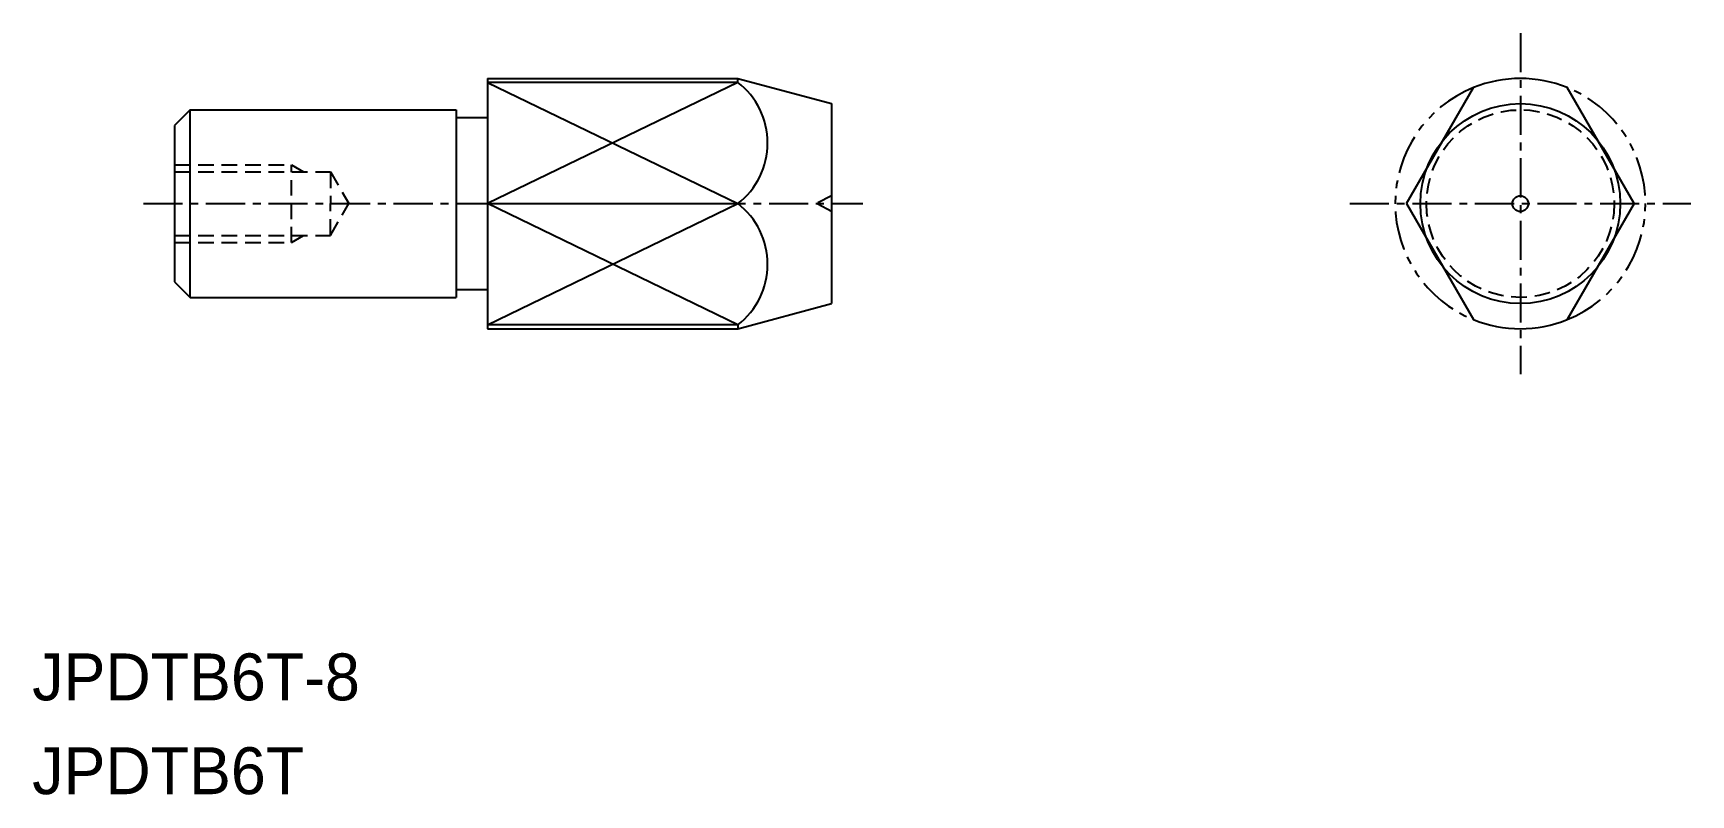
# Model space of a CAD drawing. Extents: x -1486.1 to -1433.1, y -397.6 to -373.2.
import ezdxf

# ---------------------------------------------------------------- set-up
doc = ezdxf.new("R2010")
doc.units = 0
for name, pattern in [('CENTER', [2, 1.25, -0.25, 0.25, -0.25]), ('DASHED', [0.75, 0.5, -0.25]), ('PHANTOM', [2.5, 1.25, -0.25, 0.25, -0.25, 0.25, -0.25])]:
    doc.linetypes.add(name, pattern=pattern)
doc.layers.get('0').update_dxf_attribs({"linetype": 'CONTINUOUS'})
doc.layers.add('CENTER', color=1, linetype='CENTER')

msp = doc.modelspace()

# ---------------------------------------------------------------- linework, layer by layer
at = {"color": 7, "linetype": 'CONTINUOUS'}
for p, q in [((-1471.597, -374.698), (-1463.597, -374.698)), ((-1471.597, -374.698), (-1471.597, -382.698)), ((-1463.597, -374.821), (-1463.597, -374.698)), ((-1463.597, -374.698), (-1460.597, -375.501)), ((-1442.219, -378.698), (-1440.078, -374.989)), ((-1434.937, -378.698), (-1437.078, -374.989)), ((-1481.097, -375.698), (-1481.597, -376.198)), ((-1481.097, -381.698), (-1481.097, -375.698)), ((-1481.097, -375.698), (-1472.597, -375.698)), ((-1472.597, -375.698), (-1472.597, -381.698)), ((-1460.597, -375.501), (-1460.597, -381.894)), ((-1481.597, -376.198), (-1481.597, -381.198)), ((-1472.597, -375.948), (-1471.597, -375.948)), ((-1481.597, -377.453), (-1481.597, -379.943)), ((-1471.597, -378.698), (-1463.597, -378.698)), ((-1442.219, -378.698), (-1440.078, -382.406)), ((-1434.937, -378.698), (-1437.078, -382.406)), ((-1481.597, -381.198), (-1481.097, -381.698)), ((-1472.597, -381.448), (-1471.597, -381.448)), ((-1481.097, -381.698), (-1472.597, -381.698)), ((-1463.597, -382.698), (-1460.597, -381.894)), ((-1463.597, -382.574), (-1463.597, -382.698)), ((-1471.597, -382.698), (-1463.597, -382.698))]:
    msp.add_line(p, q, dxfattribs=at)
at = {"linetype": 'CONTINUOUS'}
for p, q in [((-1463.597, -374.821), (-1471.597, -374.821)), ((-1463.597, -382.574), (-1471.597, -382.574))]:
    msp.add_line(p, q, dxfattribs=at)
at = {"color": 3, "linetype": 'CONTINUOUS'}
for p, q in [((-1471.597, -374.821), (-1463.597, -378.698)), ((-1463.597, -374.821), (-1471.597, -378.698)), ((-1463.597, -382.574), (-1471.597, -378.698)), ((-1471.597, -382.574), (-1463.597, -378.698))]:
    msp.add_line(p, q, dxfattribs=at)
at = {"color": 3, "linetype": 'DASHED'}
for p, q in [((-1481.597, -377.453), (-1477.862, -377.453)), ((-1481.597, -377.677), (-1476.617, -377.677)), ((-1477.862, -377.453), (-1477.474, -377.677)), ((-1477.862, -379.943), (-1477.862, -377.453)), ((-1476.617, -377.677), (-1476.028, -378.698)), ((-1476.617, -377.702), (-1476.617, -378.698)), ((-1476.617, -379.718), (-1476.028, -378.698)), ((-1476.617, -379.694), (-1476.617, -378.698)), ((-1460.597, -378.446), (-1461.079, -378.698)), ((-1460.597, -378.95), (-1461.079, -378.698)), ((-1481.597, -379.718), (-1476.617, -379.718)), ((-1481.597, -379.943), (-1477.862, -379.943)), ((-1477.862, -379.943), (-1477.474, -379.718))]:
    msp.add_line(p, q, dxfattribs=at)
at = {"linetype": 'CONTINUOUS'}
for radius in [3.196, 0.252]:
    msp.add_circle((-1438.578, -378.698), radius, dxfattribs=at)
at = {"color": 3, "linetype": 'DASHED'}
msp.add_circle((-1438.578, -378.698), 3, dxfattribs=at)
at = {"color": 7, "linetype": 'CONTINUOUS'}
for centre in [(-1465.083, -376.759), (-1465.083, -380.636)]:
    msp.add_arc(centre, 2.442, 307.4696, 52.5304, dxfattribs=at)
at = {"color": 3, "linetype": 'PHANTOM'}
for start, end in [(112.0243, 247.9757), (292.0243, 67.9757)]:
    msp.add_arc((-1438.578, -378.698), 4, start, end, dxfattribs=at)
at = {"linetype": 'CONTINUOUS'}
for start, end in [(67.9757, 112.0243), (247.9757, 292.0243)]:
    msp.add_arc((-1438.578, -378.698), 4, start, end, dxfattribs=at)
at = {"layer": 'CENTER', "color": 1, "linetype": 'CENTER'}
for p, q in [((-1438.578, -373.248), (-1438.578, -384.148)), ((-1482.597, -378.698), (-1459.597, -378.698)), ((-1444.028, -378.698), (-1433.128, -378.698))]:
    msp.add_line(p, q, dxfattribs=at)

# ---------------------------------------------------------------- texts
for s, p in [('JPDTB6T-8', (-1486.152, -394.58)), ('JPDTB6T', (-1486.152, -397.58))]:
    msp.add_text(s, height=1.5).set_placement(p)

doc.saveas('drawing.dxf')
